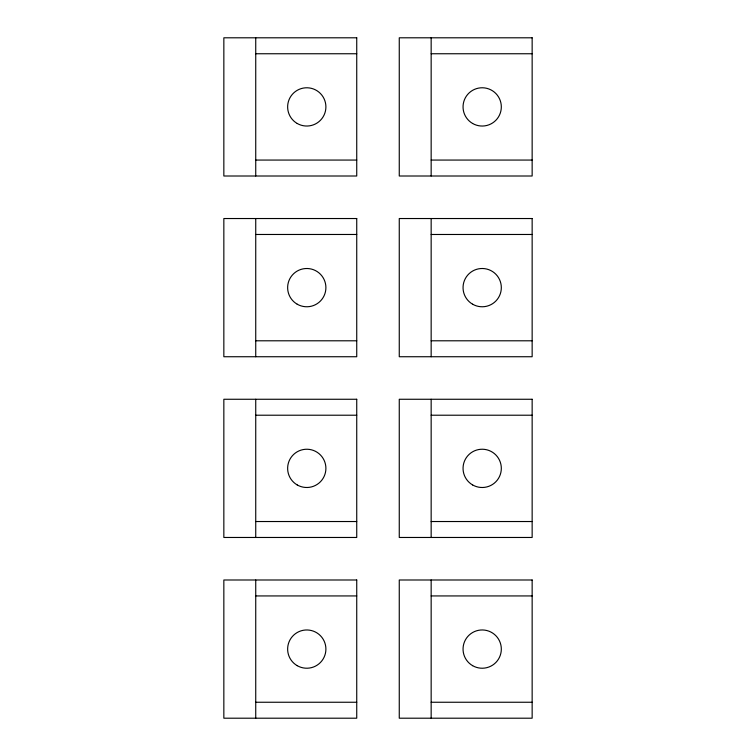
<?xml version="1.0" encoding="UTF-8"?>
<svg xmlns="http://www.w3.org/2000/svg" width="756" height="756" viewBox="0 0 756 756"><rect width="100%" height="100%" fill="white"/><g stroke="black" fill="none" stroke-linecap="round" stroke-linejoin="round"><path stroke-width="1.13" d="M255.736 53.752L356.737 53.752M431.156 53.752L532.148 53.752M255.736 160.064L356.737 160.064M431.156 160.064L532.148 160.064M255.736 234.473L356.737 234.473M431.156 234.483L532.148 234.473M255.736 340.795L356.737 340.795M431.156 340.795L532.148 340.795M255.736 415.214L356.737 415.214M431.156 415.214L532.148 415.214M255.736 521.527L356.737 521.527M431.156 521.527L532.148 521.527M255.736 595.936L356.737 595.936M431.156 595.936L532.148 595.936M255.736 702.248L356.737 702.248M431.156 702.248L532.148 702.248M431.156 37.8L431.156 176.006M431.156 218.531L431.156 356.737M431.156 399.262L431.156 537.469M431.156 579.994L431.156 718.2M255.736 37.8L255.736 176.006M255.736 218.531L255.736 356.737M255.736 399.262L255.736 537.469M255.736 579.994L255.736 718.2M356.737 37.8L223.852 37.8L223.842 176.006L356.737 176.006L356.737 37.8M532.148 37.8L399.262 37.8L399.262 176.006L532.148 176.006L532.148 37.8M356.737 218.531L223.842 218.531L223.842 356.737L356.737 356.737L356.737 218.531M532.148 218.531L399.262 218.531L399.262 356.737L532.148 356.737L532.148 218.531M356.737 399.262L223.842 399.262L223.842 537.469L356.737 537.469L356.737 399.262M532.148 399.262L399.262 399.262L399.262 537.469L532.148 537.469L532.148 399.262M356.737 579.994L223.842 579.994L223.842 718.2L356.737 718.2L356.737 579.994M532.148 579.994L399.262 579.994L399.262 718.2L532.148 718.2L532.148 579.994M472.613 304.205A19.136 19.136 0 0 0 501.322 287.639A19.136 19.136 0 0 0 472.613 271.064A19.136 19.136 0 0 0 472.613 304.205M472.613 484.936A19.136 19.136 0 0 0 501.322 468.37A19.136 19.136 0 0 0 472.613 451.795A19.136 19.136 0 0 0 472.613 484.936M297.202 304.205A19.136 19.136 0 0 0 325.902 287.639A19.136 19.136 0 0 0 297.202 271.064A19.136 19.136 0 0 0 297.202 304.205M297.202 484.936A19.136 19.136 0 0 0 325.902 468.37A19.136 19.136 0 0 0 297.202 451.795A19.136 19.136 0 0 0 297.202 484.936M297.202 665.667A19.136 19.136 0 0 0 325.902 649.102A19.136 19.136 0 0 0 297.202 632.526A19.136 19.136 0 0 0 297.202 665.667M297.202 123.474A19.136 19.136 0 0 0 325.902 106.908A19.136 19.136 0 0 0 297.202 90.333A19.136 19.136 0 0 0 297.202 123.474M472.613 665.667A19.136 19.136 0 0 0 501.322 649.102A19.136 19.136 0 0 0 472.613 632.526A19.136 19.136 0 0 0 472.613 665.667M472.613 123.474A19.136 19.136 0 0 0 501.322 106.908A19.136 19.136 0 0 0 472.613 90.333A19.136 19.136 0 0 0 472.613 123.474"/></g></svg>
